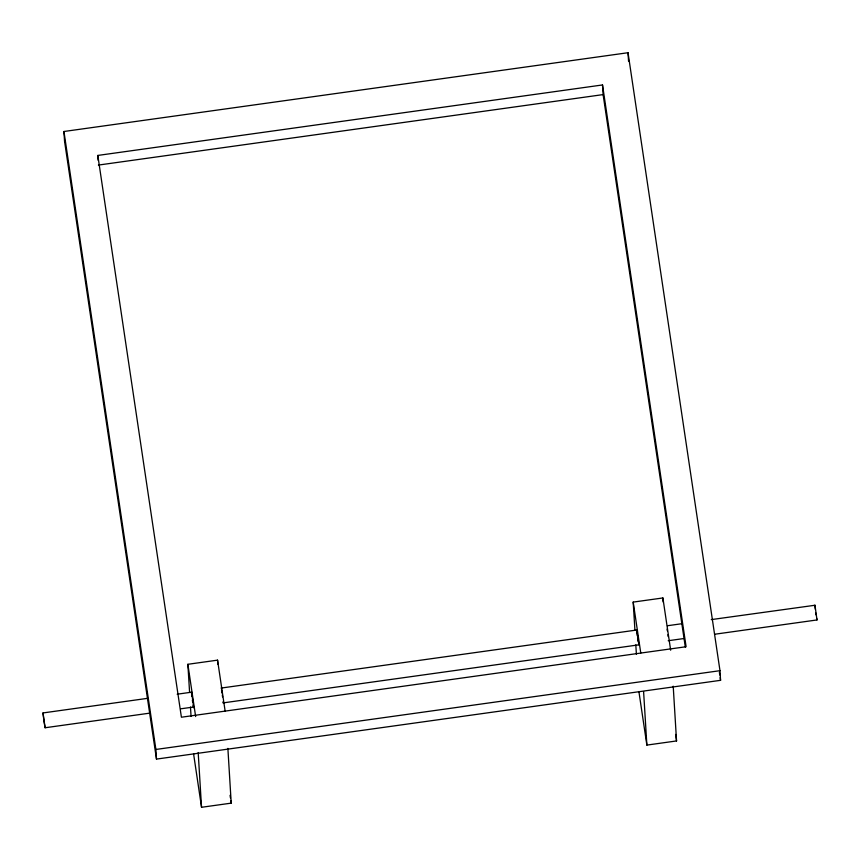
<?xml version="1.0" encoding="UTF-8"?>
<svg xmlns="http://www.w3.org/2000/svg" width="860" height="860" viewBox="0 0 860 860"><rect width="100%" height="100%" fill="white"/><g stroke="black" fill="none" stroke-linecap="round" stroke-linejoin="round"><path stroke-width="1.29" d="M63.941 131.494L628.026 52.718L719.981 670.682L720.572 680.324L156.488 759.1L64.532 141.137L63.941 131.494L155.897 749.458L156.488 759.1M97.814 155.434L602.516 84.946L686.108 646.731L181.406 717.218L97.814 155.434L98.105 160.261M98.406 165.077L603.107 94.6L602.516 84.946M189.587 692.343L187.867 664.296L217.558 660.147L225.137 711.102M634.916 630.143L633.196 602.097L662.888 597.958L670.66 650.214M150.049 713.101L45.096 727.754L43.924 720.863L43 712.94L147.963 698.288M177.181 694.203L191.801 692.16M221.031 688.075L636.873 630.004M667.435 625.736L682.044 623.693M711.274 619.608L814.979 605.257L817 619.952L714.703 634.239M180.611 708.833L193.898 706.974M223.127 702.889L638.969 644.817M668.198 640.732L684.141 638.507M155.897 749.458L719.981 670.682M193.564 753.715L201.541 807.282L231.222 803.143L227.878 748.383M638.894 691.526L646.87 745.093L676.551 740.944L673.208 686.183M817 619.952L816.602 618.146M223.159 702.76L223.149 701.631M43 712.94L45.096 727.754M638.668 644.097L638.872 644.828L636.776 630.401M193.145 705.221C195.22 717.605 189.963 679.325 191.855 696.353M221.525 689.87L222.03 693.063M667.091 629.133L667.36 630.864M638.238 641.571L637.69 637.937M719.379 672.348L719.777 675.003M720.175 677.669L720.572 680.324M603.107 94.6L685.323 647.086M675.584 734.418L676.551 740.944M633.196 602.097L640.775 653.052M230.061 795.296L230.448 797.908M230.835 800.531L231.222 803.143M187.867 664.296L195.65 716.552M815.828 613.062L816.097 614.954M192.361 700.126L192.64 702.029M222.31 694.955L222.579 696.89M667.908 634.701L668.145 636.54M637.421 636.002L636.851 631.261M815.323 609.288L814.904 605.139M662.888 597.958L663.135 601.957M628.026 52.718L628.542 61.157M643.603 691.666L646.87 745.093M635.809 644.839L636.389 654.191M217.558 660.147L217.806 664.157M198.187 752.521L201.541 807.282M190.479 707.028L191.06 716.38"/></g></svg>
